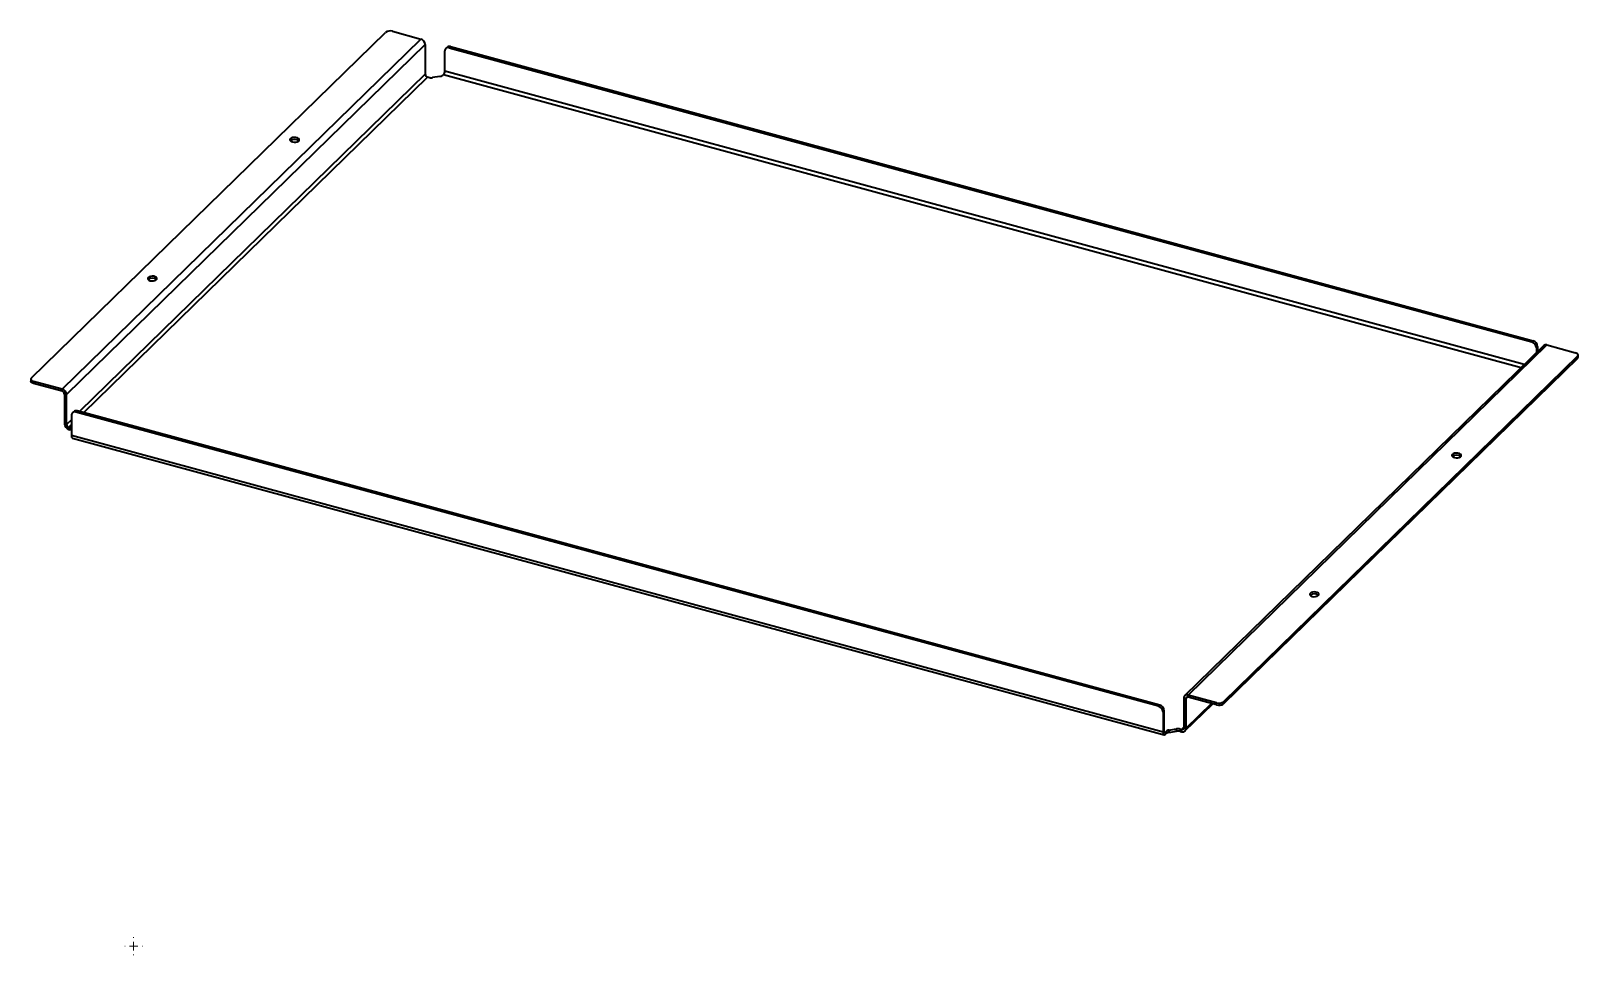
# Model space of a CAD drawing. Header units: millimetres. Extents: x -597 to 1296, y -609 to 884.
# Drawn here: x 382 to 1296, y -69 to 477 of the extents above; entities that cross this region are included whole.
import ezdxf

# ---------------------------------------------------------------- set-up
doc = ezdxf.new("R2010")
doc.units = ezdxf.units.MM

# ---------------------------------------------------------------- blocks, each defined once
blk = doc.blocks.new('SW_CENTERMARKSYMBOL_7')
at = {"color": 0, "linetype": 'Continuous', "lineweight": 18}
for p, q in [((-5, 0), (-5.25, 0)), ((0, 0), (-2.5, 0)), ((0, 5), (0, 5.25)), ((0, 0), (0, 2.5)), ((0, 0), (0, -2.5)), ((0, 0), (2.5, 0)), ((5, 0), (5.25, 0)), ((0, -5), (0, -5.25))]:
    blk.add_line(p, q, dxfattribs=at)

msp = doc.modelspace()

# ---------------------------------------------------------------- linework, layer by layer
at = {"color": 7, "linetype": 'Continuous', "lineweight": 35}
for p, q in [((382.29, 272.17), (591.37, 476.24)), ((595.42, 476.89), (612.23, 472.32)), ((400.35, 265.52), (612.23, 472.32)), ((614.88, 469.03), (403, 262.23)), ((614.88, 469.03), (614.88, 451.46)), ((627.62, 467.39), (626.92, 466.71)), ((629.72, 467.82), (629.02, 467.13)), ((629.02, 467.13), (1268.45, 293.35)), ((629.72, 467.82), (1269.15, 294.03)), ((626.36, 453.28), (626.36, 465.28)), ((614.88, 451.46), (410.71, 252.18)), ((413.07, 251.54), (616.21, 449.81)), ((616.88, 449.63), (616.21, 449.81)), ((623.54, 450.22), (619.16, 449.52)), ((625.66, 451.32), (625.31, 450.97)), ((625.66, 451.32), (1262.1, 278.34)), ((1263.83, 280.03), (626.36, 453.28)), ((1268.45, 293.35), (1269.15, 294.03)), ((1275.21, 291.14), (1063.33, 84.34)), ((1065.43, 84.76), (1277.31, 291.56)), ((1295.37, 284.91), (1086.29, 80.84)), ((1295.37, 283.62), (1086.29, 79.56)), ((1271.8, 290.74), (1271.1, 290.06)), ((1271.1, 290.06), (1271.1, 287.13)), ((1271.8, 290.74), (1271.8, 287.81)), ((1277.31, 291.56), (1294.11, 287)), ((1295.37, 283.62), (1295.37, 284.91)), ((1295.71, 284.35), (1295.71, 285.63)), ((381.94, 271.45), (381.94, 270.17)), ((400.35, 265.52), (383.54, 270.09)), ((383.54, 270.09), (383.54, 268.8)), ((400.35, 264.23), (383.54, 268.8)), ((400.35, 264.23), (400.35, 265.52)), ((401.67, 262.59), (403, 262.23)), ((401.67, 262.59), (401.67, 245.01)), ((403, 244.65), (403, 262.23)), ((405.85, 247.44), (403, 244.65)), ((405.85, 250.06), (405.85, 238.06)), ((407.11, 252.17), (406.41, 251.48)), ((409.2, 252.59), (408.5, 251.91)), ((1047.94, 78.12), (408.5, 251.91)), ((1048.64, 78.81), (409.2, 252.59)), ((401.67, 245.01), (403, 244.65)), ((404.33, 243.01), (405.85, 244.5)), ((404.33, 243.01), (405, 242.83)), ((404.33, 243.01), (404.33, 241.72)), ((404.33, 241.72), (405, 241.54)), ((405, 241.54), (405, 242.83)), ((1050.59, 62.83), (405.85, 238.06)), ((406.46, 236.53), (1051.2, 61.3)), ((1064.1, 82.55), (1062.78, 82.91)), ((1062.78, 82.91), (1062.78, 65.34)), ((1064.1, 82.55), (1065.1, 83.53)), ((1064.1, 82.55), (1064.1, 64.98)), ((1082.23, 80.2), (1065.43, 84.76)), ((1065.43, 83.48), (1065.43, 84.76)), ((1082.23, 78.91), (1065.43, 83.48)), ((1047.94, 78.12), (1048.64, 78.81)), ((1051.29, 75.51), (1050.59, 74.83)), ((1050.59, 74.83), (1050.59, 62.83)), ((1051.29, 63.51), (1051.29, 75.51)), ((1063.54, 63.56), (1079.92, 79.54)), ((1079.21, 79.73), (1064.1, 64.98)), ((1082.23, 78.91), (1082.23, 80.2)), ((1086.29, 80.84), (1086.29, 79.56)), ((1054.11, 64.01), (1058.49, 64.71)), ((1054.11, 64.01), (1054.11, 62.72)), ((1058.49, 63.42), (1058.49, 64.71)), ((1060.78, 64.6), (1061.45, 64.42)), ((1060.78, 64.6), (1060.78, 63.31)), ((1062.78, 65.71), (1061.45, 64.42)), ((1061.45, 63.13), (1061.45, 64.42)), ((1062.78, 65.34), (1064.1, 64.98)), ((1050.59, 62.83), (1051.29, 63.51)), ((1051.99, 62.91), (1051.34, 63.09)), ((1051.99, 62.91), (1052.34, 63.26)), ((1051.99, 62.91), (1051.99, 61.62)), ((1051.99, 61.62), (1052.34, 61.97)), ((1052.34, 61.97), (1052.34, 63.26)), ((1054.11, 62.72), (1058.49, 63.42)), ((1060.78, 63.31), (1061.45, 63.13))]:
    msp.add_line(p, q, dxfattribs=at)
at = {"color": 7, "linetype": 'Continuous', "lineweight": 35, "flags": 128}
for points in [[(536.39, 411.55), (537.36, 411.39), (538.37, 411.43), (539.28, 411.65), (539.98, 412.03), (540.37, 412.51), (540.39, 413.03), (540.05, 413.52), (539.38, 413.91), (538.49, 414.15), (537.49, 414.21), (536.51, 414.08), (535.69, 413.78), (535.14, 413.34), (534.93, 412.83), (535.09, 412.32), (535.6, 411.87), (536.39, 411.55)], [(452.39, 329.56), (453.35, 329.4), (454.36, 329.44), (455.28, 329.66), (455.97, 330.03), (456.36, 330.52), (456.38, 331.04), (456.04, 331.53), (455.38, 331.92), (454.48, 332.16), (453.48, 332.22), (452.5, 332.09), (451.68, 331.79), (451.13, 331.35), (450.92, 330.84), (451.08, 330.33), (451.59, 329.88), (452.39, 329.56)], [(1295.37, 284.91), (1295.59, 285.19), (1295.7, 285.49), (1295.7, 285.79), (1295.58, 286.09), (1295.35, 286.37), (1295.02, 286.62), (1294.6, 286.83), (1294.11, 287)], [(383.54, 268.8), (383.05, 268.97), (382.63, 269.18), (382.3, 269.43), (382.08, 269.71), (381.96, 270.01), (381.94, 270.17)], [(382.29, 272.17), (382.07, 271.89), (381.96, 271.6), (381.96, 271.29), (382.08, 271), (382.3, 270.72), (382.63, 270.47), (383.05, 270.25), (383.54, 270.09)], [(1222.7, 225.02), (1223.67, 224.87), (1224.67, 224.9), (1225.59, 225.13), (1226.29, 225.5), (1226.67, 225.98), (1226.7, 226.5), (1226.36, 226.99), (1225.69, 227.39), (1224.8, 227.63), (1223.79, 227.69), (1222.82, 227.56), (1222, 227.25), (1221.44, 226.82), (1221.23, 226.31), (1221.4, 225.8), (1221.91, 225.35), (1222.7, 225.02)], [(1138.7, 143.03), (1139.66, 142.88), (1140.67, 142.91), (1141.58, 143.13), (1142.28, 143.51), (1142.67, 143.99), (1142.69, 144.51), (1142.35, 145), (1141.69, 145.39), (1140.79, 145.64), (1139.79, 145.7), (1138.81, 145.57), (1137.99, 145.26), (1137.44, 144.83), (1137.23, 144.32), (1137.39, 143.8), (1137.9, 143.35), (1138.7, 143.03)], [(1050.59, 62.83), (1050.62, 62.35), (1050.7, 61.95), (1050.83, 61.63), (1051, 61.41), (1051.21, 61.3), (1051.45, 61.3), (1051.72, 61.41), (1051.99, 61.62)], [(1051.29, 63.51), (1051.3, 63.28), (1051.34, 63.07), (1051.41, 62.91), (1051.5, 62.8), (1051.6, 62.75), (1051.72, 62.75), (1051.85, 62.8), (1051.99, 62.91)]]:
    msp.add_lwpolyline(points, dxfattribs=at)
at = {"color": 7, "linetype": 'Continuous', "lineweight": 35}
for centre, radius, start, end in [((594.05, 472.47), 4.62, 72.69603, 125.39891), ((611.24, 468.81), 3.64, 3.39156, 74.33381), ((628.31, 465.32), 1.95, 68.8623, 180.92226), ((629.04, 465.78), 2.15, 71.58383, 131.32619), ((616.7, 451.56), 1.82, 183.39156, 254.33381), ((618.28, 455.03), 5.58, 255.42318, 279.08522), ((623.18, 453.51), 3.32, 276.30296, 309.97004), ((623.3, 453.27), 3.07, 320.51294, 0.34344), ((537.67, 408.99), 4, 52.22378, 127.3507), ((453.67, 327), 4, 52.22378, 127.3507), ((1267.47, 289.84), 3.64, 3.39156, 74.33381), ((1268.17, 290.53), 3.64, 3.39156, 74.33381), ((1276.63, 289.53), 2.15, 71.58383, 131.32619), ((1294.72, 284.38), 0.996, 310.64064, 357.99746), ((399.36, 262.01), 3.64, 3.39156, 74.33381), ((399.85, 262.48), 1.82, 3.39156, 74.33381), ((407.8, 250.09), 1.95, 68.8623, 180.92226), ((408.53, 250.55), 2.15, 71.58383, 131.32619), ((405.31, 245.23), 3.64, 183.39156, 254.33381), ((404.82, 244.76), 1.82, 183.39156, 254.33381), ((404.12, 239.44), 3.5, 60.31706, 75.46278), ((404.12, 238.15), 3.5, 60.31706, 75.46278), ((407.36, 237.77), 1.53, 169.35156, 234.37442), ((1223.98, 222.51), 3.97, 51.84011, 128.15989), ((1139.98, 140.52), 3.97, 51.84011, 128.15989), ((1064.73, 82.94), 1.95, 68.8623, 180.92226), ((1065.08, 82.57), 0.975, 68.8623, 180.92226), ((1046.95, 74.61), 3.64, 3.39156, 74.33381), ((1047.65, 75.3), 3.64, 3.39156, 74.33381), ((1083.61, 84.61), 4.62, 252.69603, 305.39891), ((1083.61, 83.33), 4.62, 252.69603, 305.39891), ((1054.48, 60.71), 3.32, 96.30296, 129.97004), ((1059.37, 59.2), 5.58, 75.42318, 99.08522), ((1061.8, 65.33), 0.975, 248.8623, 0.92226), ((1062.15, 64.95), 1.95, 248.8623, 0.92226), ((1054.48, 59.43), 3.32, 96.30296, 129.97004), ((1059.37, 57.91), 5.58, 75.42318, 99.08522)]:
    msp.add_arc(centre, radius, start, end, dxfattribs=at)

# ---------------------------------------------------------------- block references
at = {"color": 7, "linetype": 'Continuous', "lineweight": 0}
msp.add_blockref('SW_CENTERMARKSYMBOL_7', (442.59, -63.59), dxfattribs=at)

doc.saveas('drawing.dxf')
